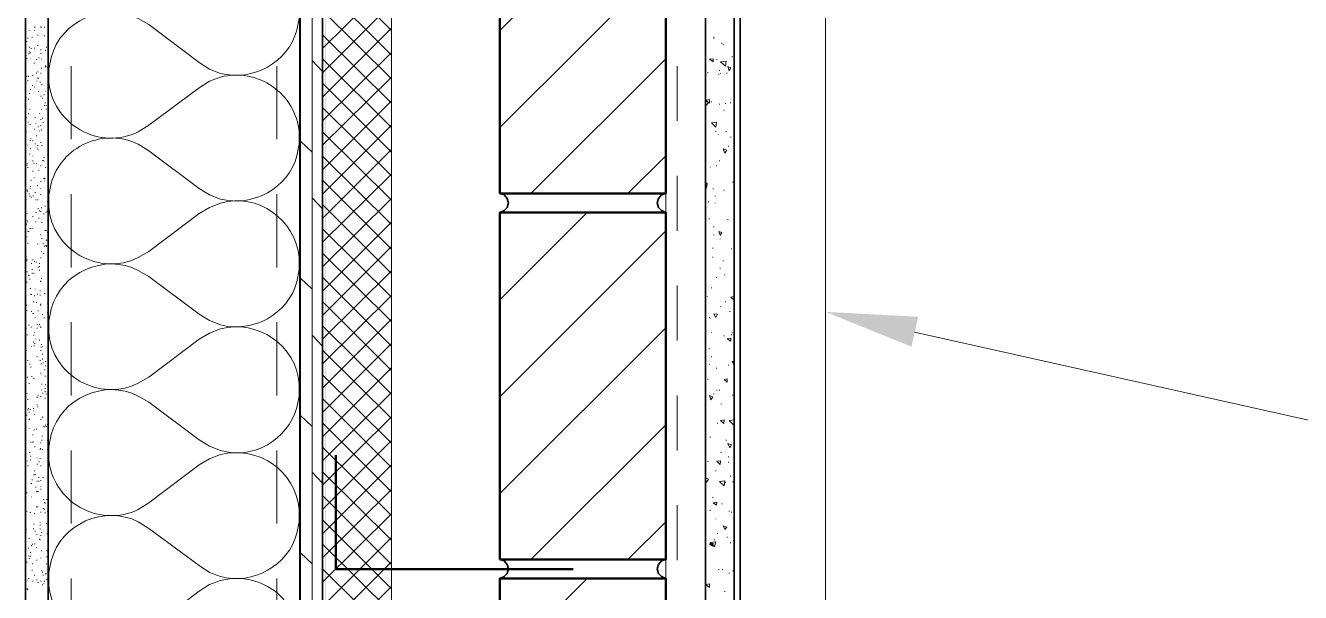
# Model space of a CAD drawing. Header units: inches. Extents: x 5 to 516, y -193 to 129.
# Drawn here: x 339.99 to 342.313, y -37.995 to -36.962 of the extents above; entities that cross this region are included whole.
import ezdxf

# ---------------------------------------------------------------- set-up
doc = ezdxf.new("R2010")
doc.units = ezdxf.units.IN
doc.header["$MEASUREMENT"] = 0
doc.linetypes.add('PDF_IMPORT', pattern=[1, 0.8, -0.2])
doc.layers.add('PDF5_Geometry', color=7, linetype='Continuous')
doc.layers.add('PDF5_Solid Fills', color=7, linetype='Continuous')

msp = doc.modelspace()

# ---------------------------------------------------------------- hatches: boundary and pattern name
at = {"layer": 'PDF5_Solid Fills', "transparency": 33554559}
msp.add_hatch(color=256, dxfattribs=at).paths.add_polyline_path([(340.5365054, -43.3156769), (340.5321397, -43.3156769), (340.5321397, -44.6301215), (340.5365841, -44.625677), (340.536584, -25.9690092), (340.5354729, -25.9690092)])

# ---------------------------------------------------------------- linework, layer by layer
at = {"layer": 'PDF5_Geometry', "lineweight": 35}
for points in [[(340.4899169, -44.6356774), (340.4899169, -25.9690092), (340.531028, -25.9690092), (340.531028, -44.6356774)], [(339.9899169, -44.5945657), (339.9899169, -32.0101203), (340.031028, -32.0101203), (340.031028, -44.5945657)], [(341.2810276, -35.3445649), (341.2810276, -44.1356768), (341.2288053, -44.1356768), (341.2288053, -35.3445649)], [(341.2921405, -44.1356768), (341.2921405, -35.3445649), (341.2810294, -35.3445649), (341.2810294, -44.1356768)]]:
    msp.add_lwpolyline(points, close=True, dxfattribs=at)
at = {"layer": 'PDF5_Geometry', "lineweight": 15}
for points in [[(340.4910291, -44.6356768), (340.4910291, -25.9690086)], [(340.5121382, -44.6356768), (340.5121382, -25.9690086)], [(341.2921405, -44.1356768), (341.447696, -44.1356768), (341.447696, -35.3445649), (341.2921405, -35.3445649)], [(340.8543601, -36.9712322), (341.1565824, -36.66901)], [(340.6565836, -36.9712322), (340.531028, -36.8456767)], [(340.8543601, -37.1478985), (341.1565824, -36.8456763)], [(340.5310275, -37.0034543), (340.6565831, -36.8790098)], [(340.6565836, -37.015676), (340.531028, -36.8901204)], [(340.4843632, -36.970121), (340.4888076, -36.9490099), (340.4888076, -36.9267877)], [(340.5310275, -37.0478992), (340.6565831, -36.9223436)], [(340.6565836, -37.0590098), (340.531028, -36.9345654)], [(340.0176965, -36.9645647), (340.0176965, -36.9634536)], [(340.1954743, -36.9490099), (340.2143632, -36.960121), (340.3065854, -37.0290099), (340.3254743, -37.0412321), (340.3454743, -37.0490099)], [(339.9943631, -36.9856761), (339.9943631, -36.984565)], [(339.9965854, -36.9712317), (339.9965854, -36.9701206)], [(340.0021409, -36.9823429), (340.0021409, -36.983454)], [(340.0065853, -36.9645647), (340.0076965, -36.9656758)], [(340.0065853, -36.9712317), (340.0065853, -36.9701206)], [(340.0121409, -36.9801202), (340.0121409, -36.9790091)], [(340.0176965, -36.9656758), (340.0188076, -36.9656758)], [(340.0243631, -36.9645647), (340.0243631, -36.9656758)], [(340.0243631, -36.9801202), (340.0243631, -36.9812318)], [(340.0310298, -36.9645647), (340.0299187, -36.9645647)], [(340.0299187, -36.976787), (340.0310298, -36.977898)], [(340.5310275, -37.0923429), (340.6565831, -36.9667874)], [(340.6565836, -37.1034547), (340.531028, -36.9790103)], [(341.2443613, -36.9834539), (341.2443613, -36.9823428)], [(341.2443613, -36.9856761), (341.2443613, -36.984565)], [(339.9910298, -36.9912314), (339.9910298, -36.9901203)], [(339.9921409, -36.9912314), (339.9921409, -36.9901203)], [(339.9965854, -37.0012316), (339.9976965, -37.0012316)], [(339.9965854, -37.0101207), (339.9965854, -37.0090096)], [(340.0010298, -37.0034537), (339.9999187, -37.0034537)], [(340.0065853, -37.0034537), (340.0065853, -37.0023426)], [(340.0121409, -36.9990094), (340.0121409, -36.9978984)], [(340.0176965, -37.0067869), (340.0176965, -37.0056758)], [(340.0265854, -37.007898), (340.0265854, -37.0067869)], [(340.0276965, -37.0012316), (340.0288076, -37.0012316)], [(341.2588062, -36.9945657), (341.2588062, -36.9934546)], [(341.2610261, -36.9967879), (341.2610261, -36.9956768)], [(339.9910298, -37.015676), (339.9910298, -37.0167871)], [(339.9921409, -37.0223424), (339.9921409, -37.0212313)], [(339.9965854, -37.0134539), (339.9954743, -37.0134539)], [(339.9976965, -37.0123428), (339.9976965, -37.0112317)], [(339.9988076, -37.0123428), (339.9988076, -37.0112317)], [(340.0054743, -37.0301204), (340.0054743, -37.0312315)], [(340.0099187, -37.0245651), (340.0099187, -37.023454)], [(340.0143631, -37.0212313), (340.0143631, -37.0201203)], [(340.0176965, -37.0134539), (340.0176965, -37.0123428)], [(340.0188076, -37.023454), (340.0188076, -37.0223424)], [(340.5310275, -37.0456759), (340.5121386, -37.0256759)], [(340.5310275, -37.1356768), (340.6565831, -37.0112323)], [(340.6565836, -37.1478985), (340.531028, -37.0223429)], [(340.9110279, -37.2678981), (341.1565835, -37.0223426)], [(341.2432491, -37.0223433), (341.2432491, -37.0278988), (341.2365824, -37.0234544)], [(341.2432491, -37.0223435), (341.2365824, -37.0234546)], [(341.2499177, -37.0245657), (341.2499177, -37.0234545)], [(341.2665826, -37.0267878), (341.2565826, -37.0278989)], [(341.266586, -37.0267874), (341.2654749, -37.0356763), (341.256586, -37.0278985)], [(341.2776955, -37.0190092), (341.2776955, -37.0178981)], [(339.9921409, -37.0534539), (339.9921409, -37.054565)], [(339.9954743, -37.054565), (339.9954743, -37.0534539)], [(340.0032521, -37.0523429), (340.0032521, -37.0534539)], [(340.0099187, -37.0490091), (340.0099187, -37.047898)], [(340.0121409, -37.046787), (340.0121409, -37.0456759)], [(340.0121409, -37.0578982), (340.0121409, -37.0567871)], [(340.0176965, -37.0490091), (340.0176965, -37.047898)], [(340.0188076, -37.0401206), (340.0188076, -37.0390095)], [(340.0265854, -37.0356758), (340.0265854, -37.0345647)], [(340.0276965, -37.0367874), (340.0265854, -37.0378984)], [(340.0299187, -37.0390095), (340.0299187, -37.0378984)], [(340.5310275, -37.1801205), (340.6565831, -37.0556761)], [(341.2332483, -37.0478992), (341.2332483, -37.0467881)], [(341.2532498, -37.0512312), (341.2532498, -37.0501201)], [(341.254362, -37.0445648), (341.254362, -37.0434537)], [(341.2565818, -37.0501213), (341.2565818, -37.0490102)], [(341.2676948, -37.0490091), (341.2676948, -37.047898)], [(341.2754711, -37.0390095), (341.2699155, -37.0367873)], [(341.2754724, -37.0390093), (341.272139, -37.0445648), (341.2699168, -37.0367871)], [(339.9943631, -37.0623425), (339.9943631, -37.0612314)], [(339.9988076, -37.0790096), (339.9988076, -37.0778979)], [(340.0021409, -37.0712316), (340.0032521, -37.0712316)], [(340.0065853, -37.0734537), (340.0054743, -37.0745648)], [(340.0110298, -37.0623425), (340.0110298, -37.0634535)], [(340.013252, -37.0578982), (340.013252, -37.0590093)], [(340.0165854, -37.0656762), (340.0165854, -37.0645652)], [(340.0199187, -37.0701205), (340.0199187, -37.0690094)], [(340.6565836, -37.1923434), (340.531028, -37.0667878)], [(339.9910298, -37.093454), (339.9910298, -37.0923429)], [(339.9954743, -37.0967872), (339.9954743, -37.0956761)], [(339.9965854, -37.085676), (339.9976965, -37.085676)], [(340.013252, -37.0823428), (340.0143631, -37.0823428)], [(340.0176965, -37.0912313), (340.0176965, -37.0901202)], [(340.0210298, -37.0945651), (340.0210298, -37.093454)], [(340.0243631, -37.0878981), (340.023252, -37.0878981)], [(340.0265854, -37.0812317), (340.0254743, -37.0812317)], [(340.0254743, -37.1023425), (340.0254743, -37.1034536)], [(340.4910291, -37.0890097), (340.489918, -37.0867875)], [(340.5310275, -37.2245654), (340.6565831, -37.0990099)], [(341.2343605, -37.1012315), (341.228805, -37.1001204)], [(341.2343618, -37.1012312), (341.2310285, -37.1067868), (341.2288062, -37.1034535)], [(341.2365849, -37.0967872), (341.2299183, -37.0978983)], [(341.2365849, -37.0967881), (341.2365849, -37.1034547), (341.2299183, -37.0978992)], [(341.239917, -37.1012315), (341.239917, -37.1001204)], [(341.2654749, -37.1045647), (341.2654749, -37.1034536)], [(341.2743634, -37.1034547), (341.2743634, -37.1023436)], [(339.9954743, -37.1234539), (339.9954743, -37.1223429)], [(339.9976965, -37.1156759), (339.9976965, -37.1145648)], [(340.0154743, -37.1223429), (340.0154743, -37.1212318)], [(340.0188076, -37.1156759), (340.0188076, -37.1145648)], [(340.0243631, -37.1067874), (340.0243631, -37.1078984)], [(340.0276965, -37.1067874), (340.0276965, -37.1078984)], [(340.0276965, -37.1145648), (340.0276965, -37.1134538)], [(340.6565836, -37.2356761), (340.531028, -37.1112316)], [(341.254362, -37.1056769), (341.254362, -37.1045657)], [(341.2621383, -37.1167875), (341.2621383, -37.1156764)], [(339.9910298, -37.1301203), (339.9910298, -37.1290092)], [(339.9954743, -37.1378983), (339.9943631, -37.1378983)], [(339.9988076, -37.1423426), (339.9976965, -37.1423426)], [(340.0076965, -37.1290092), (340.0076965, -37.1301203)], [(340.0088076, -37.1412315), (340.0088076, -37.1401205)], [(340.013252, -37.1467869), (340.013252, -37.1456758)], [(340.0176965, -37.1323424), (340.0176965, -37.1334535)], [(340.0176965, -37.1445647), (340.0176965, -37.1434537)], [(340.0210298, -37.1312314), (340.0210298, -37.1301203)], [(340.0221409, -37.1390094), (340.0221409, -37.1378983)], [(340.5310275, -37.2690092), (340.6565831, -37.1434536)], [(341.2488044, -37.1378985), (341.2476933, -37.1467874), (341.2399155, -37.1390097)], [(341.2488055, -37.1378989), (341.2399166, -37.13901)], [(339.9910298, -37.155676), (339.9910298, -37.1545649)], [(339.9988076, -37.1712314), (339.9976965, -37.1712314)], [(339.9999187, -37.1678982), (339.9999187, -37.1667872)], [(340.0032521, -37.1723425), (340.0032521, -37.1712314)], [(340.0065853, -37.1512317), (340.0065853, -37.1501206)], [(340.0099187, -37.1623429), (340.0099187, -37.163454)], [(340.0154743, -37.1534538), (340.0154743, -37.1545649)], [(340.0188076, -37.1512317), (340.0188076, -37.1523428)], [(340.5121382, -37.1923434), (340.4910271, -37.1723434)], [(340.6565836, -37.280121), (340.531028, -37.1556765)], [(341.2299163, -37.1712317), (341.2299163, -37.1778984), (341.2288052, -37.1778984)], [(341.2299163, -37.171232), (341.2288052, -37.1723431)], [(341.2299163, -37.1545649), (341.2299163, -37.1534538)], [(341.2476933, -37.155676), (341.2476933, -37.1545648)], [(341.2521376, -37.1612324), (341.2521376, -37.1601213)], [(341.2665826, -37.155676), (341.2665826, -37.1545648)], [(341.2754711, -37.1656767), (341.2754711, -37.1645656)], [(339.9943631, -37.1801205), (339.9943631, -37.1790095)], [(339.9976965, -37.1967871), (339.9976965, -37.195676)], [(339.9988076, -37.1856759), (339.9988076, -37.1867869)], [(340.0076965, -37.1778984), (340.0076965, -37.1767873)], [(340.0110298, -37.1856759), (340.0110298, -37.1845648)], [(340.0121409, -37.1812316), (340.0121409, -37.1801205)], [(340.0121409, -37.187898), (340.013252, -37.187898)], [(340.0176965, -37.1745647), (340.0176965, -37.1756763)], [(340.0199187, -37.1812316), (340.0199187, -37.1801205)], [(340.5310275, -37.3134541), (340.6565831, -37.1878985)], [(341.2676948, -37.1890102), (341.2610281, -37.186788)], [(341.267696, -37.18901), (341.2643627, -37.1945655), (341.2610294, -37.1867878)], [(341.2710268, -37.1823427), (341.2710268, -37.1812316)], [(339.993252, -37.2134537), (339.993252, -37.2123426)], [(339.993252, -37.2167868), (339.993252, -37.2156758)], [(340.0032521, -37.2001203), (340.0032521, -37.1990092)], [(340.0032521, -37.2090094), (340.0032521, -37.2078983)], [(340.0054743, -37.2123426), (340.0043631, -37.2123426)], [(340.0099187, -37.2134537), (340.0099187, -37.2123426)], [(340.0176965, -37.2167868), (340.0176965, -37.2178985)], [(340.0210298, -37.2078983), (340.0221409, -37.2078983)], [(340.023252, -37.2023424), (340.0243631, -37.2023424)], [(340.023252, -37.2090094), (340.023252, -37.2078983)], [(340.6565836, -37.3245648), (340.531028, -37.2001203)], [(341.0876953, -37.2678981), (341.1565842, -37.1990093)], [(341.2376971, -37.2201212), (341.2376971, -37.2190101)], [(341.2488055, -37.2178979), (341.2488055, -37.2167868)], [(341.254362, -37.2090094), (341.254362, -37.2078983)], [(339.9943631, -37.2212317), (339.9943631, -37.2201206)], [(340.0032521, -37.226787), (340.0032521, -37.2278981)], [(340.0054743, -37.2378982), (340.0054743, -37.2390093)], [(340.0143631, -37.2256759), (340.0143631, -37.2245649)], [(340.023252, -37.2401204), (340.023252, -37.2412314)], [(340.0254743, -37.2401204), (340.0243631, -37.2412314)], [(340.0265854, -37.2201206), (340.0254743, -37.2212317)], [(340.0299187, -37.2323429), (340.0310298, -37.2323429)], [(340.5310275, -37.3567868), (340.6565831, -37.2323424)], [(339.993252, -37.2623428), (339.993252, -37.2612318)], [(339.9943631, -37.2634539), (339.993252, -37.2634539)], [(339.9976965, -37.257898), (339.9988076, -37.2590096)], [(339.9988076, -37.2556758), (339.9988076, -37.2545648)], [(339.9999187, -37.2434536), (340.0010298, -37.2434536)], [(340.0076965, -37.265676), (340.0076965, -37.2667871)], [(340.0121409, -37.2534537), (340.0110298, -37.2534537)], [(340.0176965, -37.2467873), (340.0176965, -37.2456763)], [(340.0176965, -37.2590096), (340.0176965, -37.257898)], [(340.0243631, -37.2445646), (340.0243631, -37.2456763)], [(340.6565836, -37.3690097), (340.531028, -37.2434541)], [(341.2321396, -37.2490097), (341.2310285, -37.2578986), (341.2288062, -37.2567874)], [(341.2321407, -37.24901), (341.2288073, -37.24901)], [(341.2432491, -37.2601207), (341.2432491, -37.2590096)], [(341.2621383, -37.2623428), (341.2621383, -37.2612317)], [(341.2788077, -37.247899), (341.2788077, -37.2467878)], [(339.9910298, -37.2790094), (339.9910298, -37.2778983)], [(339.9965854, -37.2690092), (339.9965854, -37.2678981)], [(339.9976965, -37.2723424), (339.9976965, -37.273454)], [(340.0010298, -37.2745651), (339.9999187, -37.2745651)], [(340.0043631, -37.2723424), (340.0032521, -37.2723424)], [(340.0088076, -37.2801204), (340.0088076, -37.2790094)], [(340.0121409, -37.2801204), (340.0121409, -37.2790094)], [(340.0176965, -37.2701203), (340.0176965, -37.2690092)], [(340.0299187, -37.2834536), (340.0299187, -37.2823426)], [(340.3454743, -37.285676), (340.3254743, -37.2934538), (340.3065854, -37.3045649)], [(340.5310275, -37.2956759), (340.5121386, -37.2756759)], [(340.5310275, -37.4012317), (340.6565831, -37.2767873)], [(340.6565836, -37.4134546), (340.531028, -37.287899)], [(341.2343605, -37.2834542), (341.2343605, -37.2823431)], [(341.2465856, -37.2734535), (341.2465856, -37.2723424)], [(341.2465856, -37.2856763), (341.2465856, -37.2845652)], [(339.993252, -37.304565), (339.993252, -37.303454)], [(340.0032521, -37.3090093), (340.0032521, -37.3101203)], [(340.0088076, -37.3023429), (340.0099187, -37.3023429)], [(340.013252, -37.2956759), (340.013252, -37.2945649)], [(340.0143631, -37.3134536), (340.0143631, -37.3123425)], [(340.0154743, -37.3001202), (340.0154743, -37.2990091)], [(340.0176965, -37.3012318), (340.0176965, -37.3001202)], [(340.0188076, -37.2945649), (340.0188076, -37.2934538)], [(340.023252, -37.3056761), (340.023252, -37.304565)], [(340.0254743, -37.2901206), (340.0254743, -37.2912317)], [(340.0276965, -37.3023429), (340.0276965, -37.3012318)], [(340.0299187, -37.3001202), (340.0288076, -37.3001202)], [(340.0310298, -37.304565), (340.0299187, -37.304565)], [(340.1954743, -37.3845652), (340.2143632, -37.3734541), (340.3065854, -37.3045652)], [(340.8543601, -37.4612315), (341.013249, -37.3023426)], [(339.9921409, -37.3234537), (339.9910298, -37.3234537)], [(339.993252, -37.3167873), (339.993252, -37.3178984)], [(339.9943631, -37.3190094), (339.9943631, -37.3201205)], [(339.9943631, -37.3367871), (339.9943631, -37.335676)], [(339.9988076, -37.3312317), (339.9976965, -37.3323428)], [(340.0021409, -37.3323428), (340.0021409, -37.3312317)], [(340.0088076, -37.3190094), (340.0088076, -37.3201205)], [(340.0199187, -37.3212316), (340.0199187, -37.3201205)], [(340.0254743, -37.335676), (340.0254743, -37.3345649)], [(340.0276965, -37.3345649), (340.0276965, -37.335676)], [(340.0299187, -37.3178984), (340.0299187, -37.3167873)], [(340.5310275, -37.4456766), (340.6565831, -37.320121)], [(340.6565836, -37.4567873), (340.531028, -37.3323428)], [(340.8543601, -37.6378989), (341.1565824, -37.3356767)], [(341.2354727, -37.3145652), (341.2354727, -37.3134541)], [(341.2443613, -37.329009), (341.2443613, -37.3278979)], [(341.2699192, -37.3156762), (341.2699192, -37.3145651)], [(339.993252, -37.3467872), (339.9921409, -37.3467872)], [(339.9943631, -37.3590095), (339.9943631, -37.3578984)], [(339.9954743, -37.3367871), (339.9965854, -37.3378981)], [(340.0121409, -37.3601206), (340.0121409, -37.3590095)], [(340.0176965, -37.343454), (340.0176965, -37.342343)], [(340.0199187, -37.3490094), (340.0199187, -37.3501204)], [(340.0221409, -37.3590095), (340.0221409, -37.3601206)], [(340.0288076, -37.3523426), (340.0276965, -37.3534536)], [(340.0299187, -37.3378981), (340.0299187, -37.3390092)], [(340.0310298, -37.3578984), (340.0310298, -37.3567874)], [(340.4910291, -37.3390098), (340.489918, -37.3367875)], [(341.2443613, -37.343454), (341.2443613, -37.3423429)], [(341.2588062, -37.3390098), (341.2532507, -37.3367875)], [(341.2588075, -37.3390096), (341.2554742, -37.343454), (341.253252, -37.3367874)], [(341.2554742, -37.3512315), (341.2554742, -37.3501204)], [(339.9910298, -37.3834535), (339.9910298, -37.3823425)], [(340.0199187, -37.3734539), (340.0188076, -37.3734539)], [(340.023252, -37.3767871), (340.023252, -37.3778982)], [(340.0243631, -37.3634538), (340.0243631, -37.3645648)], [(340.0265854, -37.3623427), (340.0276965, -37.3634538)], [(340.0276965, -37.3623427), (340.0288076, -37.3634538)], [(340.0276965, -37.3645648), (340.0288076, -37.3645648)], [(340.5310275, -37.4901204), (340.6565831, -37.3645648)], [(340.6565836, -37.5012322), (340.531028, -37.3767877)], [(341.2421414, -37.3678986), (341.2421414, -37.3667875)], [(341.2765833, -37.3690097), (341.2765833, -37.3678986)], [(339.9921409, -37.3878984), (339.9921409, -37.3867873)], [(339.9921409, -37.3912316), (339.9921409, -37.3901205)], [(340.0010298, -37.3956758), (340.0010298, -37.3945647)], [(340.0021409, -37.406787), (340.0021409, -37.405676)], [(340.0032521, -37.3878984), (340.0032521, -37.3890094)], [(340.0065853, -37.3912316), (340.0065853, -37.3923426)], [(340.0099187, -37.3934537), (340.0099187, -37.3923426)], [(340.013252, -37.4023428), (340.013252, -37.4012317)], [(340.0154743, -37.3956758), (340.0154743, -37.3945647)], [(340.0154743, -37.4001207), (340.0154743, -37.4012317)], [(340.0176965, -37.3856762), (340.0176965, -37.3845652)], [(340.4843632, -37.4290094), (340.4888076, -37.4067871), (340.4888076, -37.3845649)], [(341.2421414, -37.3845646), (341.2421414, -37.3834535)], [(341.2554742, -37.4045649), (341.2554742, -37.4034538)], [(341.2610261, -37.3912321), (341.2610261, -37.390121)], [(339.993252, -37.4112313), (339.993252, -37.4101202)], [(339.9965854, -37.4167872), (339.9954743, -37.4178983)], [(339.9976965, -37.4245647), (339.9976965, -37.4234536)], [(340.0021409, -37.413454), (340.0021409, -37.4123429)], [(340.0054743, -37.413454), (340.0043631, -37.413454)], [(340.0154743, -37.4078981), (340.0154743, -37.406787)], [(340.0165854, -37.4278984), (340.0176965, -37.4278984), (340.0176965, -37.4267874)], [(340.0188076, -37.4234536), (340.0188076, -37.4223425)], [(340.1954743, -37.4078982), (340.2143632, -37.4190094), (340.3065854, -37.4878983), (340.3254743, -37.4990094), (340.3454743, -37.5067871)], [(340.5121382, -37.4423434), (340.4910271, -37.4223434)], [(340.5310275, -37.5334542), (340.6565831, -37.4090098)], [(340.6565836, -37.5456759), (340.531028, -37.4201204)], [(341.2488055, -37.421232), (341.2488055, -37.4201209)], [(341.2643627, -37.4167878), (341.2643627, -37.4156767)], [(339.9921409, -37.4301206), (339.9921409, -37.4290095)], [(339.9988076, -37.4412318), (339.9988076, -37.4401207)], [(339.9999187, -37.4523425), (339.9999187, -37.4512314)], [(340.0010298, -37.4523425), (340.0010298, -37.4512314)], [(340.0076965, -37.4423429), (340.0076965, -37.4412318)], [(340.0121409, -37.4512314), (340.0110298, -37.4512314)], [(340.0165854, -37.445676), (340.0165854, -37.444565)], [(340.0243631, -37.4501203), (340.0254743, -37.4501203)], [(341.239917, -37.4401202), (341.239917, -37.439009)], [(339.9910298, -37.4523425), (339.9899187, -37.4534541)], [(339.9921409, -37.4712317), (339.9910298, -37.4712317)], [(340.0043631, -37.4656758), (340.0043631, -37.4645647)], [(340.0065853, -37.4545651), (340.0065853, -37.4534541)], [(340.0099187, -37.4667869), (340.0099187, -37.4656758)], [(340.0165854, -37.4534541), (340.0165854, -37.4523425)], [(340.0176965, -37.4712317), (340.0165854, -37.4712317)], [(340.0176965, -37.4690096), (340.0176965, -37.4701206)], [(340.0299187, -37.4667869), (340.0299187, -37.4678985)], [(340.5310275, -37.5778991), (340.6565831, -37.4534547)], [(340.6565836, -37.5901208), (340.531028, -37.4645653)], [(341.2321407, -37.4556762), (341.2321407, -37.4545651)], [(341.2565818, -37.4745655), (341.2565818, -37.4734543)], [(341.2654749, -37.4656758), (341.2654749, -37.4645647)], [(341.2810276, -37.4556762), (341.275472, -37.4567873)], [(341.2810276, -37.4623426), (341.275472, -37.456787)], [(339.9921409, -37.4812319), (339.9921409, -37.4801202)], [(340.0010298, -37.483454), (340.0010298, -37.4823429)], [(340.0032521, -37.4856761), (340.0043631, -37.4867872)], [(340.0076965, -37.4934536), (340.0076965, -37.4945646)], [(340.013252, -37.4823429), (340.013252, -37.4812319)], [(340.0210298, -37.4890093), (340.0210298, -37.4878983)], [(340.023252, -37.4945646), (340.0243631, -37.4945646)], [(340.0299187, -37.484565), (340.0299187, -37.4856761)], [(340.0365854, -37.4778983), (340.0321409, -37.5001205), (340.0321409, -37.5212316)], [(340.5310275, -37.6223429), (340.6565831, -37.4967873)], [(341.2365849, -37.4945658), (341.2365849, -37.4934547)], [(341.2376971, -37.4956757), (341.2376971, -37.4945646)], [(341.2510267, -37.487898), (341.2476933, -37.4934536), (341.24436, -37.4867869)], [(341.2510299, -37.4878983), (341.2443632, -37.4867871)], [(341.2732512, -37.483454), (341.2732512, -37.4823429)], [(339.9910298, -37.4990095), (339.9899187, -37.5001205)], [(339.9910298, -37.5134539), (339.9910298, -37.5123428)], [(339.9965854, -37.507898), (339.9954743, -37.507898)], [(340.0010298, -37.5112318), (339.9999187, -37.5112318)], [(340.0065853, -37.5212314), (340.0065853, -37.5201203)], [(340.0110298, -37.5067869), (340.0110298, -37.5056759)], [(340.0110298, -37.5134539), (340.0110298, -37.5123428)], [(340.0154743, -37.5067869), (340.0154743, -37.5056759)], [(340.0165854, -37.5101207), (340.0165854, -37.5090096)], [(340.0176965, -37.5112318), (340.0176965, -37.5123428)], [(340.3454743, -37.5145658), (340.3254743, -37.5223436), (340.3065854, -37.5334547)], [(340.6565836, -37.6334547), (340.531028, -37.5090102)], [(340.8543601, -37.8145652), (341.1565824, -37.512343)], [(341.239917, -37.5212314), (341.239917, -37.5201203)], [(341.2776955, -37.5223436), (341.2776955, -37.5212324)], [(341.6099167, -37.5201214), (344.1365836, -38.0845659), (344.6365836, -38.0845659)], [(339.993252, -37.5245651), (339.993252, -37.5256762)], [(340.0043631, -37.5256762), (340.0054743, -37.5256762)], [(340.0043631, -37.5390096), (340.0043631, -37.5378985)], [(340.0054743, -37.5456759), (340.0054743, -37.5445649)], [(340.0076965, -37.5412317), (340.0065853, -37.5412317)], [(340.0088076, -37.5334536), (340.0088076, -37.5323426)], [(340.0154743, -37.5356758), (340.0154743, -37.5345647)], [(340.0188076, -37.5434538), (340.0188076, -37.5423427)], [(340.1954743, -37.6134538), (340.2143632, -37.6023427), (340.3065854, -37.5334538)], [(340.5310275, -37.5456759), (340.5121386, -37.5256759)], [(340.5310275, -37.6667878), (340.6565831, -37.5412322)], [(341.2632505, -37.5278989), (341.2632505, -37.5267878)], [(341.2754711, -37.5312319), (341.2754711, -37.5367874), (341.2688044, -37.532343)], [(341.2754711, -37.5312321), (341.2688044, -37.5323432)], [(341.2765833, -37.5256768), (341.2765833, -37.5245656)], [(339.9910298, -37.554565), (339.9910298, -37.553454)], [(340.0010298, -37.546787), (340.0010298, -37.5456759)], [(340.0110298, -37.5656763), (340.0110298, -37.5645652)], [(340.0188076, -37.5478981), (340.0176965, -37.5478981)], [(340.0176965, -37.553454), (340.0176965, -37.554565)], [(340.0210298, -37.546787), (340.0210298, -37.5456759)], [(340.0210298, -37.5601204), (340.0210298, -37.5612314)], [(340.6565836, -37.6778984), (340.531028, -37.553454)], [(341.2354727, -37.5512313), (341.2354727, -37.5501202)], [(341.239917, -37.5656763), (341.239917, -37.5645652)], [(341.2810276, -37.5490091), (341.2810276, -37.547898)], [(339.9943631, -37.5723427), (339.9943631, -37.5712316)], [(339.9976965, -37.5790096), (339.9976965, -37.577898)], [(339.9999187, -37.5845649), (339.9999187, -37.5834539)], [(340.0165854, -37.5723427), (340.0165854, -37.5712316)], [(340.0188076, -37.577898), (340.0176965, -37.577898)], [(340.0210298, -37.5701205), (340.0210298, -37.5690095)], [(340.0221409, -37.5767869), (340.0221409, -37.5756759)], [(340.0254743, -37.5890092), (340.0243631, -37.5890092)], [(340.0265854, -37.5745648), (340.0265854, -37.5734537)], [(340.0265854, -37.5823428), (340.0265854, -37.5812318)], [(340.4910291, -37.5890098), (340.489918, -37.5867876)], [(340.5310275, -37.7112316), (340.6565831, -37.585676)], [(341.2365849, -37.5801213), (341.2365849, -37.5790101)], [(341.2488055, -37.5867876), (341.2488055, -37.5856765)], [(341.2710268, -37.5812323), (341.2710268, -37.5801212)], [(341.2810276, -37.5745648), (341.2776942, -37.5734537)], [(341.2810276, -37.5801212), (341.2810276, -37.5812323), (341.2776942, -37.5734545)], [(339.9910298, -37.5967872), (339.9899187, -37.5967872)], [(339.9899187, -37.6012315), (339.9899187, -37.6023426), (339.9910298, -37.6034536)], [(339.9943631, -37.6023426), (339.993252, -37.6023426)], [(339.9965854, -37.6134538), (339.9965854, -37.6145649)], [(340.0021409, -37.6012315), (340.0010298, -37.6012315)], [(340.0054743, -37.6045647), (340.0043631, -37.6045647)], [(340.0176965, -37.5956762), (340.0176965, -37.5945651)], [(340.0199187, -37.6156759), (340.0199187, -37.6145649)], [(340.0254743, -37.6001204), (340.0254743, -37.6012315)], [(340.4843632, -37.6578991), (340.4888076, -37.636788), (340.4888076, -37.6145658)], [(340.6565836, -37.7223433), (340.531028, -37.5978989)], [(341.2332483, -37.6067868), (341.2332483, -37.6056757)], [(341.268807, -37.6056767), (341.268807, -37.6112322), (341.2632514, -37.6067878)], [(341.268807, -37.6056769), (341.2632514, -37.606788)], [(339.9910298, -37.6378984), (339.9899187, -37.6378984), (339.9899187, -37.6367873)], [(339.993252, -37.6323425), (339.9921409, -37.6323425)], [(340.0110298, -37.6401205), (340.0110298, -37.6390094), (340.0110298, -37.6378984)], [(340.013252, -37.6356762), (340.013252, -37.6345652)], [(340.0176965, -37.6378984), (340.0176965, -37.6367873)], [(340.0188076, -37.6256761), (340.0199187, -37.6256761)], [(340.0210298, -37.6312314), (340.0221409, -37.6312314)], [(340.0254743, -37.6234539), (340.0254743, -37.6223429)], [(340.0254743, -37.6290093), (340.0254743, -37.6278982)], [(340.0265854, -37.616787), (340.0265854, -37.6156759)], [(340.0276965, -37.6334535), (340.0276965, -37.6323425)], [(340.0299187, -37.6178981), (340.0299187, -37.6190091)], [(340.1954743, -37.636788), (340.2143632, -37.6478991), (340.3065854, -37.716788), (340.3254743, -37.7278991), (340.3454743, -37.7356769)], [(340.5310275, -37.7545654), (340.6565831, -37.6301209)], [(341.2421381, -37.6378987), (341.2388048, -37.6434543), (341.2365826, -37.6356765)], [(341.2421414, -37.6378989), (341.2365858, -37.6356767)], [(341.2443613, -37.6334547), (341.2443613, -37.6323436)], [(341.2499177, -37.6267872), (341.2499177, -37.625676)], [(341.254362, -37.6267872), (341.254362, -37.625676)], [(341.2788077, -37.6356768), (341.2788077, -37.6345657)], [(339.9943631, -37.6423426), (339.9943631, -37.6434537)], [(339.9943631, -37.662343), (339.9943631, -37.6612313)], [(339.9954743, -37.6601203), (339.9954743, -37.6590092)], [(339.9988076, -37.6612313), (339.9976965, -37.6612313)], [(340.0043631, -37.6590092), (340.0043631, -37.6601203)], [(340.0110298, -37.6534539), (340.0110298, -37.6523428)], [(340.0121409, -37.6567871), (340.0121409, -37.655676)], [(340.0254743, -37.6412316), (340.0254743, -37.6401205)], [(340.6565836, -37.7667871), (340.531028, -37.6412316)], [(341.2299163, -37.6623424), (341.2299163, -37.6612313)], [(341.257694, -37.6523428), (341.257694, -37.6512317)], [(339.9899187, -37.6801206), (339.9899187, -37.6790095)], [(339.9921409, -37.6712315), (339.9921409, -37.6723425)], [(339.9965854, -37.6667872), (339.9965854, -37.6656762)], [(339.9976965, -37.6790095), (339.9965854, -37.6790095), (339.9965854, -37.6801206)], [(340.0043631, -37.6645651), (340.0043631, -37.663454)], [(340.0065853, -37.6712315), (340.0065853, -37.6701204)], [(340.0176965, -37.6801206), (340.0176965, -37.6790095)], [(340.0210298, -37.6745647), (340.0221409, -37.6756763)], [(340.5121382, -37.6923434), (340.4910271, -37.6723434)], [(340.5310275, -37.7990092), (340.6565831, -37.6745647)], [(341.2632494, -37.6801214), (341.2621383, -37.6867881), (341.2565828, -37.6812326)], [(341.2632505, -37.6801206), (341.2565838, -37.6812317)], [(341.2810265, -37.6823436), (341.2799154, -37.6890102), (341.2721376, -37.6812325)], [(341.2810276, -37.6801206), (341.2721387, -37.6812317)], [(339.9899187, -37.7034541), (339.9899187, -37.7023425)], [(339.9965854, -37.6956761), (339.9965854, -37.6967871)], [(340.0032521, -37.7078984), (340.0032521, -37.7067873)], [(340.0054743, -37.6978982), (340.0054743, -37.6990093)], [(340.0099187, -37.6978982), (340.0099187, -37.6967871)], [(340.0221409, -37.6923429), (340.0221409, -37.6912318)], [(340.0243631, -37.6923429), (340.0254743, -37.6934539)], [(340.0265854, -37.6890091), (340.0265854, -37.6901207)], [(340.0276965, -37.6923429), (340.0288076, -37.6923429)], [(340.0299187, -37.687898), (340.0299187, -37.6890091)], [(340.6565836, -37.811232), (340.531028, -37.6856765)], [(340.9110279, -37.9345649), (341.1565835, -37.6890093)], [(341.2510299, -37.6867881), (341.2510299, -37.685677)], [(341.2610261, -37.6867881), (341.2610261, -37.685677)], [(339.9899187, -37.7190096), (339.9899187, -37.7178985)], [(339.9999187, -37.7212317), (339.9999187, -37.7201207)], [(340.0043631, -37.7201207), (340.0032521, -37.7201207), (340.0032521, -37.7212317)], [(340.0065853, -37.7290092), (340.0076965, -37.7290092)], [(340.0176965, -37.7223428), (340.0176965, -37.7212317)], [(340.0210298, -37.7101205), (340.0199187, -37.7101205)], [(340.0199187, -37.7167869), (340.0199187, -37.7178985)], [(340.0299187, -37.7178985), (340.0299187, -37.7167869)], [(340.0310298, -37.7212317), (340.0310298, -37.7201207)], [(340.5310275, -37.8434541), (340.6565831, -37.7178985)], [(340.6565836, -37.8545647), (340.531028, -37.7301203)], [(341.2299163, -37.7301208), (341.2299163, -37.7290097)], [(341.2376971, -37.7123426), (341.2376971, -37.7112315)], [(341.2665826, -37.717898), (341.2665826, -37.7167868)], [(341.2765833, -37.7256765), (341.2699166, -37.7234543)], [(341.2765846, -37.7256763), (341.2732512, -37.7312319), (341.2699179, -37.7234541)], [(339.9976965, -37.7401204), (339.9976965, -37.7390093)], [(339.9988076, -37.7534538), (339.9988076, -37.7523427)], [(339.9999187, -37.7467874), (339.9999187, -37.7456763)], [(340.0110298, -37.7490095), (340.0110298, -37.7501206)], [(340.0165854, -37.7323429), (340.0176965, -37.7323429)], [(340.0165854, -37.733454), (340.0165854, -37.7345651)], [(340.0165854, -37.7512316), (340.0165854, -37.7501206)], [(340.0210298, -37.733454), (340.0210298, -37.7345651)], [(340.0299187, -37.7345651), (340.0299187, -37.733454)], [(341.257694, -37.7401204), (341.257694, -37.7390093)], [(341.2710268, -37.747899), (341.2710268, -37.7467879)], [(341.2810276, -37.7378983), (341.2810276, -37.7367872)], [(339.993252, -37.7556759), (339.993252, -37.7545648)], [(339.9943631, -37.764565), (339.9943631, -37.7634539)], [(340.0065853, -37.7734541), (340.0065853, -37.7723424)], [(340.0110298, -37.7612318), (340.0110298, -37.7601207)], [(340.0143631, -37.756787), (340.0154743, -37.756787)], [(340.0176965, -37.764565), (340.0176965, -37.7634539)], [(340.0310298, -37.7634539), (340.0310298, -37.7623428)], [(340.5310275, -37.795676), (340.5121386, -37.775676)], [(340.5310275, -37.887899), (340.6565831, -37.7623434)], [(340.6565836, -37.8990096), (340.531028, -37.7745652)], [(341.2332483, -37.7567875), (341.2332483, -37.7556764)], [(341.2476933, -37.7734535), (341.2476933, -37.7723424)], [(341.2565818, -37.7545654), (341.2499152, -37.7556765)], [(341.2565853, -37.7545651), (341.2554742, -37.7612318), (341.2499186, -37.7556762)], [(341.2710268, -37.7578986), (341.2710268, -37.7567875)], [(339.9899187, -37.7812315), (339.9899187, -37.7801205)], [(339.9999187, -37.795676), (340.0010298, -37.796787)], [(340.0021409, -37.7890096), (340.0021409, -37.7901206)], [(340.0043631, -37.7801205), (340.0054743, -37.7801205)], [(340.0076965, -37.7801205), (340.0076965, -37.7790094)], [(340.0110298, -37.7923428), (340.0110298, -37.7912317)], [(340.0143631, -37.7856758), (340.0143631, -37.7845647)], [(340.0143631, -37.7912317), (340.0143631, -37.7923428)], [(340.0176965, -37.7912317), (340.0176965, -37.7901206)], [(340.0221409, -37.7856758), (340.0221409, -37.7845647)], [(341.2343605, -37.7878985), (341.228805, -37.7856763)], [(341.2343618, -37.7878983), (341.2310285, -37.7934538), (341.2288062, -37.7890094)], [(341.2310285, -37.7923428), (341.2310285, -37.7912317)], [(341.2643616, -37.7912325), (341.2632505, -37.8001214), (341.2543616, -37.7923436)], [(341.2643627, -37.7912317), (341.2543627, -37.7923428)], [(341.2654749, -37.7945649), (341.2654749, -37.7934538)], [(341.2743634, -37.7834542), (341.2743634, -37.7823431)], [(341.2788077, -37.7934538), (341.2788077, -37.7923427)], [(339.9921409, -37.8134536), (339.9921409, -37.8123425)], [(340.0010298, -37.8212316), (340.0010298, -37.8201205)], [(340.0088076, -37.803454), (340.0088076, -37.8023429)], [(340.0110298, -37.8101204), (340.0099187, -37.8112314)], [(340.013252, -37.8112314), (340.013252, -37.8101204)], [(340.0176965, -37.8023429), (340.0176965, -37.8012319)], [(340.0176965, -37.8056761), (340.0176965, -37.8067872)], [(340.0310298, -37.8045651), (340.0299187, -37.8045651)], [(340.5310275, -37.9312317), (340.6565831, -37.8067872)], [(340.6565836, -37.9434545), (340.531028, -37.817899)], [(341.2421414, -37.8223427), (341.2421414, -37.8212316)], [(341.2810276, -37.8090099), (341.2810276, -37.8078988)], [(339.9899187, -37.8401203), (339.9899187, -37.8390092)], [(339.9921409, -37.8478983), (339.9921409, -37.8467873)], [(340.0099187, -37.8390092), (340.0099187, -37.8378982)], [(340.0121409, -37.8390092), (340.0121409, -37.8378982)], [(340.0221409, -37.842343), (340.0221409, -37.8412314)], [(340.023252, -37.8256759), (340.023252, -37.8245648)], [(340.0243631, -37.8301207), (340.0243631, -37.8312318)], [(340.0243631, -37.8434541), (340.0243631, -37.842343)], [(340.0254743, -37.8323428), (340.0254743, -37.8312318)], [(340.0288076, -37.8256759), (340.0288076, -37.8245648)], [(340.0299187, -37.8467873), (340.0299187, -37.8456762)], [(340.4843632, -37.8867878), (340.4888076, -37.8656766), (340.4888076, -37.8434544)], [(340.4910291, -37.8390098), (340.489918, -37.8367876)], [(341.2376971, -37.8456762), (341.2376971, -37.8445651)], [(341.2499166, -37.830121), (341.2488055, -37.8356766), (341.24325, -37.8312322)], [(341.2499177, -37.8301213), (341.243251, -37.8312324)], [(341.2588062, -37.8334545), (341.2588062, -37.8323434)], [(341.272139, -37.8467873), (341.272139, -37.8456761)], [(339.9988076, -37.8490094), (339.9976965, -37.8490094)], [(340.0054743, -37.8701208), (340.0043631, -37.8701208)], [(340.0065853, -37.8512315), (340.0065853, -37.8501205)], [(340.0165854, -37.866787), (340.0165854, -37.8678981)], [(340.0176965, -37.8478983), (340.0176965, -37.8490094)], [(340.0254743, -37.8501205), (340.0254743, -37.8490094)], [(340.0288076, -37.8690092), (340.0276965, -37.8690092)], [(340.1954743, -37.8656766), (340.2143632, -37.8778989), (340.3065854, -37.9456767), (340.3254743, -37.9578989), (340.3454743, -37.9656767)], [(340.5310275, -37.9756766), (340.6565831, -37.8512321)], [(340.6565836, -37.9878983), (340.531028, -37.8623427)], [(341.0876953, -37.9345649), (341.1565842, -37.865676)], [(341.2476933, -37.8612322), (341.2476933, -37.8601211)], [(341.2765833, -37.8490094), (341.2765833, -37.8478983)], [(339.9899187, -37.8923427), (339.9899187, -37.8912316)], [(339.9910298, -37.8801204), (339.9910298, -37.8812314)], [(340.0043631, -37.8790093), (340.0043631, -37.8778982)], [(340.0076965, -37.8823425), (340.0076965, -37.8834536)], [(340.0099187, -37.8890095), (340.0110298, -37.8890095)], [(340.0165854, -37.8723429), (340.0165854, -37.8712318)], [(340.0165854, -37.8778982), (340.0165854, -37.8790093)], [(340.0176965, -37.8901205), (340.0176965, -37.8912316)], [(340.0188076, -37.8856763), (340.0188076, -37.8845652)], [(340.0299187, -37.8878984), (340.0288076, -37.8878984)], [(340.0310298, -37.8845652), (340.0310298, -37.8834536)], [(341.2510299, -37.887899), (341.2510299, -37.8867879)], [(341.2676948, -37.8756761), (341.2610281, -37.8734539)], [(341.267696, -37.8756759), (341.2643627, -37.8801204), (341.2610294, -37.8734537)], [(341.268807, -37.8945654), (341.268807, -37.8934542)], [(339.9954743, -37.9145651), (339.9954743, -37.913454)], [(339.9965854, -37.8967869), (339.9965854, -37.8956759)], [(340.0010298, -37.9101203), (340.0010298, -37.9090092)], [(340.0032521, -37.9067871), (340.0021409, -37.9067871)], [(340.0076965, -37.905676), (340.0065853, -37.905676)], [(340.0099187, -37.913454), (340.0099187, -37.912343)], [(340.0154743, -37.8967869), (340.0154743, -37.8978986)], [(340.0165854, -37.8990096), (340.0165854, -37.8978986)], [(340.0310298, -37.9023428), (340.0310298, -37.9012317)], [(340.5310275, -38.0201215), (340.6565831, -37.8945659)], [(340.6565836, -38.0312321), (340.531028, -37.9067877)], [(341.2432491, -37.904565), (341.2365824, -37.9056761)], [(341.2432525, -37.9045647), (341.2421414, -37.9101203), (341.2365858, -37.9056758)], [(341.2476933, -37.9023428), (341.2376933, -37.9034539)], [(341.2476957, -37.9023436), (341.2454734, -37.9112325), (341.2376957, -37.9034547)], [(341.2454734, -37.8990096), (341.2454734, -37.8978985)], [(341.2743634, -37.904565), (341.2743634, -37.9034538)], [(341.2799154, -37.9001207), (341.2799154, -37.8990096)], [(339.9899187, -37.9312317), (339.9899187, -37.9301206)], [(339.9921409, -37.9401208), (339.9921409, -37.9390091)], [(339.9954743, -37.9278985), (339.9965854, -37.9278985)], [(339.9965854, -37.9334538), (339.9965854, -37.9323427)], [(339.9988076, -37.9223426), (339.9988076, -37.9212315)], [(339.9988076, -37.9290095), (339.9988076, -37.9278985)], [(340.0110298, -37.9356759), (340.0099187, -37.9356759)], [(340.0176965, -37.9323427), (340.0176965, -37.9312317)], [(340.0188076, -37.9178983), (340.0188076, -37.9190094)], [(340.0288076, -37.9190094), (340.0288076, -37.9178983)], [(340.0288076, -37.9301206), (340.0288076, -37.9290095)], [(340.5121382, -37.9423435), (340.4910271, -37.9223435)], [(340.5310275, -38.0645652), (340.6565831, -37.9390097)], [(340.0032521, -37.9423429), (340.0021409, -37.9423429)], [(340.0021409, -37.9545652), (340.0021409, -37.9534541)], [(340.0065853, -37.9634537), (340.0065853, -37.9623426)], [(340.0199187, -37.9556763), (340.0199187, -37.9545652)], [(340.0210298, -37.9578984), (340.0210298, -37.9567873)], [(340.0221409, -37.9623426), (340.0221409, -37.9634537)], [(340.0254743, -37.9612316), (340.0254743, -37.9601205)], [(340.0276965, -37.9423429), (340.0288076, -37.9423429)], [(340.0276965, -37.9612316), (340.0276965, -37.9601205)], [(340.6565836, -38.075677), (340.531028, -37.9512326)], [(341.2532498, -37.9534541), (341.2532498, -37.952343)], [(341.2599184, -37.9534541), (341.2599184, -37.952343)], [(341.272139, -37.9601205), (341.272139, -37.9590094)], [(341.2788077, -37.9556762), (341.2788077, -37.9545651)], [(339.993252, -37.9712317), (339.993252, -37.9723428)], [(339.9954743, -37.9690096), (339.9965854, -37.9690096)], [(340.0032521, -37.9745649), (340.0032521, -37.9734539)], [(340.0099187, -37.9712317), (340.0110298, -37.9712317)], [(340.013252, -37.975676), (340.013252, -37.9767871)], [(340.0176965, -37.9745649), (340.0176965, -37.9734539)], [(340.0210298, -37.9812319), (340.0210298, -37.9801203)], [(340.023252, -37.9790092), (340.023252, -37.9778981)], [(340.0243631, -37.9745649), (340.0243631, -37.9734539)], [(340.0288076, -37.9712317), (340.0288076, -37.9701207)], [(340.5310275, -38.1078991), (340.6565831, -37.9834546)], [(340.8543601, -38.1278983), (341.013249, -37.9690094)], [(341.2365849, -37.9790095), (341.2365849, -37.9856762), (341.2299183, -37.9801206)], [(341.2365849, -37.9790098), (341.2299183, -37.9801209)], [(339.993252, -37.9867872), (339.993252, -37.9878983), (339.993252, -37.9890094)], [(339.9943631, -37.9901204), (339.9943631, -37.9890094)], [(341.2643627, -37.9934536), (341.2643627, -37.9923425)]]:
    msp.add_lwpolyline(points, dxfattribs=at)
for points in [[(340.6565836, -44.6356774), (340.6565836, -30.6767868), (340.531028, -30.6767868), (340.531028, -44.6356774)], [(341.2288041, -44.1356768), (341.2288041, -35.3445649), (341.1565818, -35.3445649), (341.1565818, -44.1356768)]]:
    msp.add_lwpolyline(points, close=True, dxfattribs=at)
at = {"layer": 'PDF5_Geometry', "linetype": 'PDF_IMPORT', "lineweight": 15, "ltscale": 0.166667}
for points in [[(340.0732502, -44.6356768), (340.0732502, -32.0523425)], [(340.4476942, -44.6356768), (340.4476942, -32.0523425)]]:
    msp.add_lwpolyline(points, dxfattribs=at)
at = {"layer": 'PDF5_Geometry', "linetype": 'PDF_IMPORT', "lineweight": 15, "ltscale": 0.084444}
msp.add_lwpolyline([(341.1776928, -44.1356768), (341.1776928, -35.3445647)], dxfattribs=at)
at = {"layer": 'PDF5_Geometry', "lineweight": 50}
for points in [[(340.8543601, -37.267899), (340.8543601, -36.6356767), (341.1565824, -36.6356767), (341.1565824, -37.267899)], [(340.8543601, -37.9345657), (340.8543601, -37.3023435), (341.1565824, -37.3023435), (341.1565824, -37.9345657)], [(340.8543601, -38.6012324), (340.8543601, -37.9690102), (341.1565824, -37.9690102), (341.1565824, -38.6012324)]]:
    msp.add_lwpolyline(points, close=True, dxfattribs=at)
at = {"layer": 'PDF5_Geometry', "lineweight": 15}
for points in [[(340.0365854, -37.020121), (340.0321409, -37.0412321), (340.0321409, -37.0634544, 0.521590209), (340.1954743, -37.1556766), (340.2143632, -37.1434544), (340.3065854, -37.0756763), (340.3254743, -37.063454), (340.3454743, -37.0556763, -0.457863659), (340.4888076, -37.1556763), (340.4888076, -37.1778985), (340.4843632, -37.1990096)], [(340.0321409, -37.292343), (340.0321409, -37.2701207), (340.0365854, -37.2490096, -0.463428817), (340.1954743, -37.1778985), (340.2143632, -37.1901207), (340.3065854, -37.2590096), (340.3254743, -37.2701207), (340.3454743, -37.2778985)], [(340.0365854, -37.706788), (340.0321409, -37.7290102), (340.0321409, -37.7512325, 0.520162711), (340.1954743, -37.8434547), (340.2143632, -37.8312325), (340.3065854, -37.7623433), (340.3254743, -37.7512322), (340.3454743, -37.7434544)], [(340.0365854, -37.9367878), (340.0321409, -37.9578989), (340.0321409, -37.9801211, 0.521590209), (340.1954743, -38.0723433), (340.2143632, -38.0612322), (340.3065825, -37.9923429), (340.3254714, -37.9801207, -0.521223179), (340.4888047, -38.0723429), (340.4888047, -38.0945651)]]:
    msp.add_lwpolyline(points, format="xyb", dxfattribs=at)
at = {"layer": 'PDF5_Geometry', "lineweight": 35}
for points in [[(340.8543601, -37.3023435), (340.8621379, -37.2990101), (340.8676935, -37.2934546), (340.8699157, -37.2845657), (340.8676935, -37.2767879), (340.8621379, -37.2701212), (340.8543601, -37.267899)], [(341.1565836, -37.2678981), (341.1488059, -37.2701204), (341.1432503, -37.276787), (341.1410281, -37.2845648), (341.1432503, -37.2934537), (341.1488059, -37.2990093), (341.1565836, -37.3023426)], [(340.8543601, -37.9690102), (340.8621379, -37.9656768), (340.8676935, -37.9601213), (340.8699157, -37.9512324), (340.8676935, -37.9434546), (340.8621379, -37.9367879), (340.8543601, -37.9345657)], [(341.1565836, -37.9345649), (341.1488059, -37.9367871), (341.1432503, -37.9434538), (341.1410281, -37.9512315), (341.1432503, -37.9601204), (341.1488059, -37.965676), (341.1565836, -37.9690093)]]:
    msp.add_lwpolyline(points, dxfattribs=at)
at = {"layer": 'PDF5_Geometry', "lineweight": 50}
msp.add_lwpolyline([(340.9876971, -37.9523431), (340.5554748, -37.9523431), (340.5554748, -37.7445653)], dxfattribs=at)
at = {"layer": 'PDF5_Geometry', "lineweight": 15}
for points in [[(340.1954743, -36.9490099), (340.1332891, -36.9182877), (340.054715, -36.9524914), (340.0365854, -37.020121)], [(340.3454743, -37.0490099), (340.4037521, -37.0647877), (340.4688632, -37.0287321), (340.4843632, -36.970121)], [(340.3454743, -37.2778985), (340.4032891, -37.2936392), (340.469641, -37.2579355), (340.4843632, -37.1990096)], [(340.4888076, -37.3845649), (340.4814558, -37.3153242), (340.4133447, -37.2654538), (340.3454743, -37.285676)], [(340.0321409, -37.292343), (340.0384928, -37.3707689), (340.1250854, -37.4201207), (340.1954743, -37.3845652)], [(340.1954743, -37.4078982), (340.1332335, -37.3763797), (340.0551965, -37.411602), (340.0365854, -37.4778983)], [(340.3454743, -37.5067871), (340.4035113, -37.5231575), (340.4684558, -37.4873612), (340.4843632, -37.4290094)], [(340.4888076, -37.6145658), (340.4830854, -37.5446399), (340.4129002, -37.4960658), (340.3454743, -37.5145658)], [(340.0321409, -37.5212316), (340.0384928, -37.5996575), (340.1250854, -37.6490094), (340.1954743, -37.6134538)], [(340.1954743, -37.636788), (340.1332335, -37.6052695), (340.0551965, -37.6404917), (340.0365854, -37.706788)], [(340.3454743, -37.7356769), (340.4043261, -37.7538621), (340.4678076, -37.7162139), (340.4843632, -37.6578991)], [(340.4888076, -37.8434544), (340.4812706, -37.7722322), (340.414678, -37.7266026), (340.3454743, -37.7434544)], [(340.1954743, -37.8656766), (340.1332891, -37.8349544), (340.054715, -37.8691581), (340.0365854, -37.9367878)], [(340.3454743, -37.9656767), (340.4037521, -37.9814544), (340.4688632, -37.9453989), (340.4843632, -37.8867878)]]:
    msp.add_open_spline(points, degree=3, dxfattribs=at)
at = {"layer": 'PDF5_Solid Fills', "lineweight": 15, "transparency": 33554559}
msp.add_solid([(340.5354718, -25.9690092), (340.5365829, -44.6356774), (340.5354718, -44.6356774)], dxfattribs=at)
at = {"layer": 'PDF5_Solid Fills', "lineweight": 50, "transparency": 33554559}
msp.add_solid([(341.6043602, -37.546787), (341.4476935, -37.4834537), (341.6165824, -37.4923426)], dxfattribs=at)

doc.saveas('drawing.dxf')
